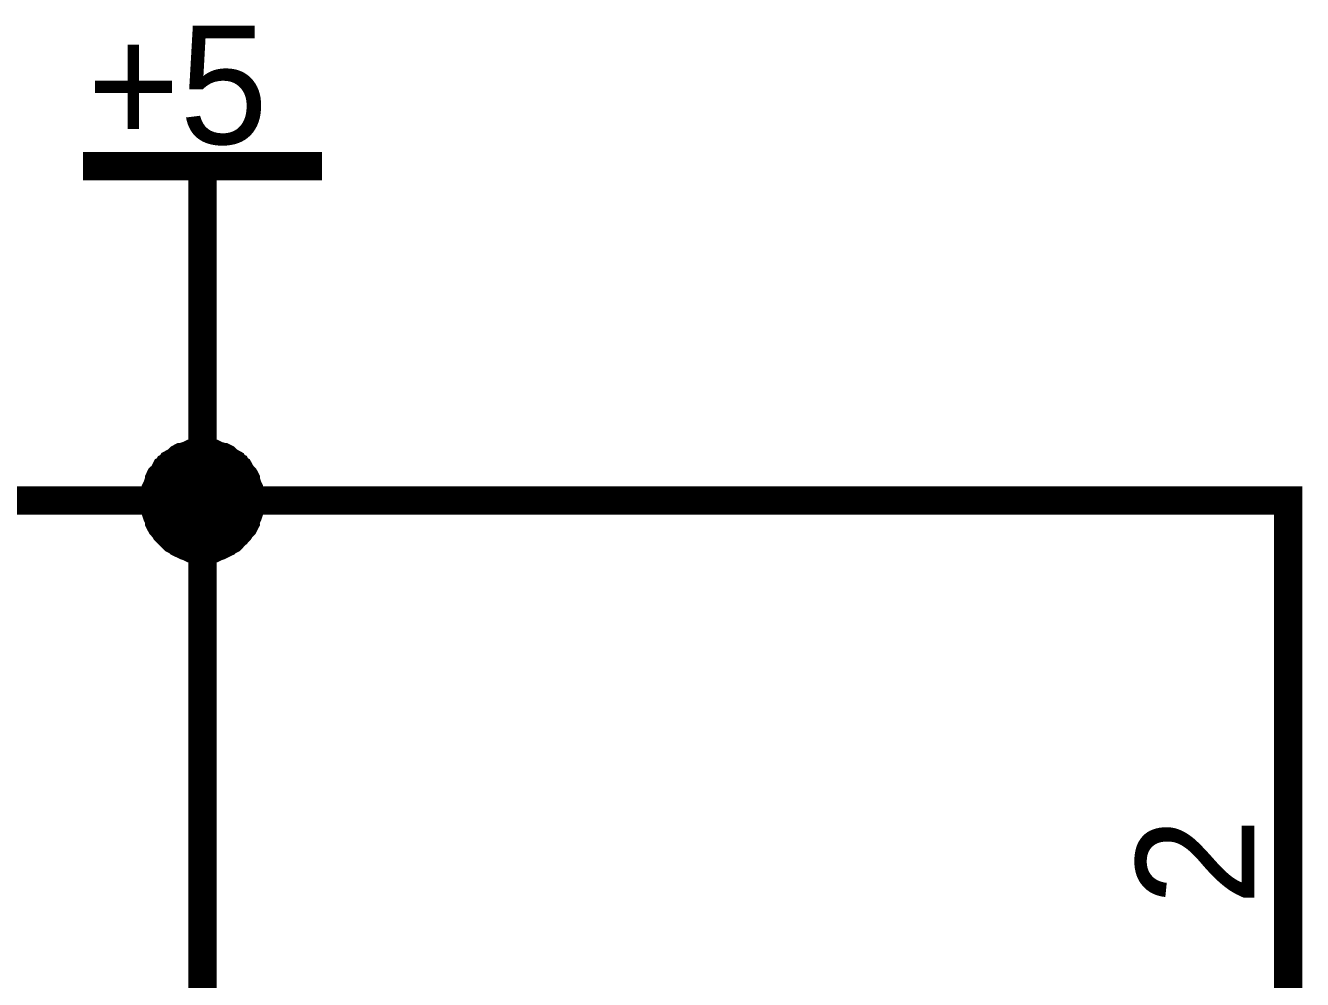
# Model space of a CAD drawing. Header units: millimetres. Extents: x 0 to 800, y 0 to 567.
# Drawn here: x 61.89 to 75.41, y 483.75 to 493.85 of the extents above; entities that cross this region are included whole.
import ezdxf

# ---------------------------------------------------------------- set-up
doc = ezdxf.new("R2010")
doc.units = ezdxf.units.MM
doc.layers.add('Sheet', color=255, linetype='Continuous')

msp = doc.modelspace()

# ---------------------------------------------------------------- linework, layer by layer
at = {"layer": 'Sheet'}
for points, const_width in [([(62.494, 492.358), (65.025, 492.358)], 0.3), ([(63.759, 489.816), (63.759, 492.358)], 0.3), ([(63.759, 489.816), (63.759, 488.819), (63.759, 476.814)], 0.3), ([(63.255, 488.819), (63.255, 488.842), (63.255, 488.875), (63.267, 488.898), (63.267, 488.92), (63.267, 488.943), (63.278, 488.965), (63.289, 488.999), (63.3, 489.021), (63.3, 489.043), (63.311, 489.066), (63.323, 489.077), (63.345, 489.099), (63.356, 489.122), (63.367, 489.144), (63.39, 489.155), (63.401, 489.178), (63.423, 489.189), (63.435, 489.211), (63.457, 489.223), (63.479, 489.234), (63.502, 489.256), (63.513, 489.267), (63.535, 489.279), (63.558, 489.279), (63.58, 489.29), (63.614, 489.301), (63.636, 489.312), (63.659, 489.312), (63.681, 489.312), (63.703, 489.323), (63.737, 489.323), (63.759, 489.323)], 0.3), ([(63.255, 488.819), (63.255, 488.842), (63.255, 488.875), (63.267, 488.898), (63.267, 488.92), (63.267, 488.943), (63.278, 488.965), (63.289, 488.999), (63.3, 489.021), (63.3, 489.043), (63.311, 489.066), (63.323, 489.077), (63.345, 489.099), (63.356, 489.122), (63.367, 489.144), (63.39, 489.155), (63.401, 489.178), (63.423, 489.189), (63.435, 489.211), (63.457, 489.223), (63.479, 489.234), (63.502, 489.256), (63.513, 489.267), (63.535, 489.279), (63.558, 489.279), (63.58, 489.29), (63.614, 489.301), (63.636, 489.312), (63.659, 489.312), (63.681, 489.312), (63.703, 489.323), (63.737, 489.323), (63.759, 489.323)], 0.3), ([(63.255, 488.819), (63.255, 488.842), (63.255, 488.875), (63.267, 488.898), (63.267, 488.92), (63.267, 488.943), (63.278, 488.965), (63.289, 488.999), (63.3, 489.021), (63.3, 489.043), (63.311, 489.066), (63.323, 489.077), (63.345, 489.099), (63.356, 489.122), (63.367, 489.144), (63.39, 489.155), (63.401, 489.178), (63.423, 489.189), (63.435, 489.211), (63.457, 489.223), (63.479, 489.234), (63.502, 489.256), (63.513, 489.267), (63.535, 489.279), (63.558, 489.279), (63.58, 489.29), (63.614, 489.301), (63.636, 489.312), (63.659, 489.312), (63.681, 489.312), (63.703, 489.323), (63.737, 489.323), (63.759, 489.323)], 0.3), ([(63.255, 488.819), (63.255, 488.842), (63.255, 488.875), (63.267, 488.898), (63.267, 488.92), (63.267, 488.943), (63.278, 488.965), (63.289, 488.999), (63.3, 489.021), (63.3, 489.043), (63.311, 489.066), (63.323, 489.077), (63.345, 489.099), (63.356, 489.122), (63.367, 489.144), (63.39, 489.155), (63.401, 489.178), (63.423, 489.189), (63.435, 489.211), (63.457, 489.223), (63.479, 489.234), (63.502, 489.256), (63.513, 489.267), (63.535, 489.279), (63.558, 489.279), (63.58, 489.29), (63.614, 489.301), (63.636, 489.312), (63.659, 489.312), (63.681, 489.312), (63.703, 489.323), (63.737, 489.323), (63.759, 489.323)], 0.3), ([(63.255, 488.819), (63.255, 488.842), (63.255, 488.875), (63.267, 488.898), (63.267, 488.92), (63.267, 488.943), (63.278, 488.965), (63.289, 488.999), (63.3, 489.021), (63.3, 489.043), (63.311, 489.066), (63.323, 489.077), (63.345, 489.099), (63.356, 489.122), (63.367, 489.144), (63.39, 489.155), (63.401, 489.178), (63.423, 489.189), (63.435, 489.211), (63.457, 489.223), (63.479, 489.234), (63.502, 489.256), (63.513, 489.267), (63.535, 489.279), (63.558, 489.279), (63.58, 489.29), (63.614, 489.301), (63.636, 489.312), (63.659, 489.312), (63.681, 489.312), (63.703, 489.323), (63.737, 489.323), (63.759, 489.323)], 0.3), ([(63.255, 488.819), (63.255, 488.842), (63.255, 488.875), (63.267, 488.898), (63.267, 488.92), (63.267, 488.943), (63.278, 488.965), (63.289, 488.999), (63.3, 489.021), (63.3, 489.043), (63.311, 489.066), (63.323, 489.077), (63.345, 489.099), (63.356, 489.122), (63.367, 489.144), (63.39, 489.155), (63.401, 489.178), (63.423, 489.189), (63.435, 489.211), (63.457, 489.223), (63.479, 489.234), (63.502, 489.256), (63.513, 489.267), (63.535, 489.279), (63.558, 489.279), (63.58, 489.29), (63.614, 489.301), (63.636, 489.312), (63.659, 489.312), (63.681, 489.312), (63.703, 489.323), (63.737, 489.323), (63.759, 489.323)], 0.3), ([(63.255, 488.819), (63.255, 488.842), (63.255, 488.875), (63.267, 488.898), (63.267, 488.92), (63.267, 488.943), (63.278, 488.965), (63.289, 488.999), (63.3, 489.021), (63.3, 489.043), (63.311, 489.066), (63.323, 489.077), (63.345, 489.099), (63.356, 489.122), (63.367, 489.144), (63.39, 489.155), (63.401, 489.178), (63.423, 489.189), (63.435, 489.211), (63.457, 489.223), (63.479, 489.234), (63.502, 489.256), (63.513, 489.267), (63.535, 489.279), (63.558, 489.279), (63.58, 489.29), (63.614, 489.301), (63.636, 489.312), (63.659, 489.312), (63.681, 489.312), (63.703, 489.323), (63.737, 489.323), (63.759, 489.323)], 0.0991), ([(63.255, 488.819), (63.255, 488.842), (63.255, 488.875), (63.267, 488.898), (63.267, 488.92), (63.267, 488.943), (63.278, 488.965), (63.289, 488.999), (63.3, 489.021), (63.3, 489.043), (63.311, 489.066), (63.323, 489.077), (63.345, 489.099), (63.356, 489.122), (63.367, 489.144), (63.39, 489.155), (63.401, 489.178), (63.423, 489.189), (63.435, 489.211), (63.457, 489.223), (63.479, 489.234), (63.502, 489.256), (63.513, 489.267), (63.535, 489.279), (63.558, 489.279), (63.58, 489.29), (63.614, 489.301), (63.636, 489.312), (63.659, 489.312), (63.681, 489.312), (63.703, 489.323), (63.737, 489.323), (63.759, 489.323)], 0.0991), ([(63.255, 488.819), (63.255, 488.842), (63.255, 488.875), (63.267, 488.898), (63.267, 488.92), (63.267, 488.943), (63.278, 488.965), (63.289, 488.999), (63.3, 489.021), (63.3, 489.043), (63.311, 489.066), (63.323, 489.077), (63.345, 489.099), (63.356, 489.122), (63.367, 489.144), (63.39, 489.155), (63.401, 489.178), (63.423, 489.189), (63.435, 489.211), (63.457, 489.223), (63.479, 489.234), (63.502, 489.256), (63.513, 489.267), (63.535, 489.279), (63.558, 489.279), (63.58, 489.29), (63.614, 489.301), (63.636, 489.312), (63.659, 489.312), (63.681, 489.312), (63.703, 489.323), (63.737, 489.323), (63.759, 489.323)], 0.0991), ([(63.255, 488.819), (63.255, 488.842), (63.255, 488.875), (63.267, 488.898), (63.267, 488.92), (63.267, 488.943), (63.278, 488.965), (63.289, 488.999), (63.3, 489.021), (63.3, 489.043), (63.311, 489.066), (63.323, 489.077), (63.345, 489.099), (63.356, 489.122), (63.367, 489.144), (63.39, 489.155), (63.401, 489.178), (63.423, 489.189), (63.435, 489.211), (63.457, 489.223), (63.479, 489.234), (63.502, 489.256), (63.513, 489.267), (63.535, 489.279), (63.558, 489.279), (63.58, 489.29), (63.614, 489.301), (63.636, 489.312), (63.659, 489.312), (63.681, 489.312), (63.703, 489.323), (63.737, 489.323), (63.759, 489.323)], 0.0991), ([(63.255, 488.819), (63.255, 488.842), (63.255, 488.875), (63.267, 488.898), (63.267, 488.92), (63.267, 488.943), (63.278, 488.965), (63.289, 488.999), (63.3, 489.021), (63.3, 489.043), (63.311, 489.066), (63.323, 489.077), (63.345, 489.099), (63.356, 489.122), (63.367, 489.144), (63.39, 489.155), (63.401, 489.178), (63.423, 489.189), (63.435, 489.211), (63.457, 489.223), (63.479, 489.234), (63.502, 489.256), (63.513, 489.267), (63.535, 489.279), (63.558, 489.279), (63.58, 489.29), (63.614, 489.301), (63.636, 489.312), (63.659, 489.312), (63.681, 489.312), (63.703, 489.323), (63.737, 489.323), (63.759, 489.323)], 0.0991), ([(63.255, 488.819), (63.255, 488.842), (63.255, 488.875), (63.267, 488.898), (63.267, 488.92), (63.267, 488.943), (63.278, 488.965), (63.289, 488.999), (63.3, 489.021), (63.3, 489.043), (63.311, 489.066), (63.323, 489.077), (63.345, 489.099), (63.356, 489.122), (63.367, 489.144), (63.39, 489.155), (63.401, 489.178), (63.423, 489.189), (63.435, 489.211), (63.457, 489.223), (63.479, 489.234), (63.502, 489.256), (63.513, 489.267), (63.535, 489.279), (63.558, 489.279), (63.58, 489.29), (63.614, 489.301), (63.636, 489.312), (63.659, 489.312), (63.681, 489.312), (63.703, 489.323), (63.737, 489.323), (63.759, 489.323)], 0.0991), ([(63.759, 489.323), (63.759, 489.323)], 0.3), ([(63.759, 489.323), (63.782, 489.323), (63.815, 489.323), (63.838, 489.312), (63.86, 489.312), (63.883, 489.312), (63.905, 489.301), (63.939, 489.29), (63.961, 489.279), (63.983, 489.279), (64.006, 489.267), (64.017, 489.256), (64.039, 489.234), (64.062, 489.223), (64.084, 489.211), (64.095, 489.189), (64.118, 489.178), (64.129, 489.155), (64.151, 489.144), (64.163, 489.122), (64.174, 489.099), (64.196, 489.077), (64.207, 489.066), (64.219, 489.043), (64.219, 489.021), (64.23, 488.999), (64.241, 488.965), (64.252, 488.943), (64.252, 488.92), (64.252, 488.898), (64.263, 488.875), (64.263, 488.842), (64.263, 488.819)], 0.3), ([(63.759, 489.323), (63.759, 489.323)], 0.3), ([(63.759, 489.323), (63.782, 489.323), (63.815, 489.323), (63.838, 489.312), (63.86, 489.312), (63.883, 489.312), (63.905, 489.301), (63.939, 489.29), (63.961, 489.279), (63.983, 489.279), (64.006, 489.267), (64.017, 489.256), (64.039, 489.234), (64.062, 489.223), (64.084, 489.211), (64.095, 489.189), (64.118, 489.178), (64.129, 489.155), (64.151, 489.144), (64.163, 489.122), (64.174, 489.099), (64.196, 489.077), (64.207, 489.066), (64.219, 489.043), (64.219, 489.021), (64.23, 488.999), (64.241, 488.965), (64.252, 488.943), (64.252, 488.92), (64.252, 488.898), (64.263, 488.875), (64.263, 488.842), (64.263, 488.819)], 0.3), ([(63.759, 489.323), (63.759, 489.323)], 0.3), ([(63.759, 489.323), (63.782, 489.323), (63.815, 489.323), (63.838, 489.312), (63.86, 489.312), (63.883, 489.312), (63.905, 489.301), (63.939, 489.29), (63.961, 489.279), (63.983, 489.279), (64.006, 489.267), (64.017, 489.256), (64.039, 489.234), (64.062, 489.223), (64.084, 489.211), (64.095, 489.189), (64.118, 489.178), (64.129, 489.155), (64.151, 489.144), (64.163, 489.122), (64.174, 489.099), (64.196, 489.077), (64.207, 489.066), (64.219, 489.043), (64.219, 489.021), (64.23, 488.999), (64.241, 488.965), (64.252, 488.943), (64.252, 488.92), (64.252, 488.898), (64.263, 488.875), (64.263, 488.842), (64.263, 488.819)], 0.3), ([(63.759, 489.323), (63.759, 489.323)], 0.3), ([(63.759, 489.323), (63.782, 489.323), (63.815, 489.323), (63.838, 489.312), (63.86, 489.312), (63.883, 489.312), (63.905, 489.301), (63.939, 489.29), (63.961, 489.279), (63.983, 489.279), (64.006, 489.267), (64.017, 489.256), (64.039, 489.234), (64.062, 489.223), (64.084, 489.211), (64.095, 489.189), (64.118, 489.178), (64.129, 489.155), (64.151, 489.144), (64.163, 489.122), (64.174, 489.099), (64.196, 489.077), (64.207, 489.066), (64.219, 489.043), (64.219, 489.021), (64.23, 488.999), (64.241, 488.965), (64.252, 488.943), (64.252, 488.92), (64.252, 488.898), (64.263, 488.875), (64.263, 488.842), (64.263, 488.819)], 0.3), ([(63.759, 489.323), (63.759, 489.323)], 0.3), ([(63.759, 489.323), (63.782, 489.323), (63.815, 489.323), (63.838, 489.312), (63.86, 489.312), (63.883, 489.312), (63.905, 489.301), (63.939, 489.29), (63.961, 489.279), (63.983, 489.279), (64.006, 489.267), (64.017, 489.256), (64.039, 489.234), (64.062, 489.223), (64.084, 489.211), (64.095, 489.189), (64.118, 489.178), (64.129, 489.155), (64.151, 489.144), (64.163, 489.122), (64.174, 489.099), (64.196, 489.077), (64.207, 489.066), (64.219, 489.043), (64.219, 489.021), (64.23, 488.999), (64.241, 488.965), (64.252, 488.943), (64.252, 488.92), (64.252, 488.898), (64.263, 488.875), (64.263, 488.842), (64.263, 488.819)], 0.3), ([(63.759, 489.323), (63.759, 489.323)], 0.3), ([(63.759, 489.323), (63.782, 489.323), (63.815, 489.323), (63.838, 489.312), (63.86, 489.312), (63.883, 489.312), (63.905, 489.301), (63.939, 489.29), (63.961, 489.279), (63.983, 489.279), (64.006, 489.267), (64.017, 489.256), (64.039, 489.234), (64.062, 489.223), (64.084, 489.211), (64.095, 489.189), (64.118, 489.178), (64.129, 489.155), (64.151, 489.144), (64.163, 489.122), (64.174, 489.099), (64.196, 489.077), (64.207, 489.066), (64.219, 489.043), (64.219, 489.021), (64.23, 488.999), (64.241, 488.965), (64.252, 488.943), (64.252, 488.92), (64.252, 488.898), (64.263, 488.875), (64.263, 488.842), (64.263, 488.819)], 0.3), ([(63.759, 489.323), (63.759, 489.323)], 0.0991), ([(63.759, 489.323), (63.782, 489.323), (63.815, 489.323), (63.838, 489.312), (63.86, 489.312), (63.883, 489.312), (63.905, 489.301), (63.939, 489.29), (63.961, 489.279), (63.983, 489.279), (64.006, 489.267), (64.017, 489.256), (64.039, 489.234), (64.062, 489.223), (64.084, 489.211), (64.095, 489.189), (64.118, 489.178), (64.129, 489.155), (64.151, 489.144), (64.163, 489.122), (64.174, 489.099), (64.196, 489.077), (64.207, 489.066), (64.219, 489.043), (64.219, 489.021), (64.23, 488.999), (64.241, 488.965), (64.252, 488.943), (64.252, 488.92), (64.252, 488.898), (64.263, 488.875), (64.263, 488.842), (64.263, 488.819)], 0.0991), ([(63.759, 489.323), (63.759, 489.323)], 0.0991), ([(63.759, 489.323), (63.782, 489.323), (63.815, 489.323), (63.838, 489.312), (63.86, 489.312), (63.883, 489.312), (63.905, 489.301), (63.939, 489.29), (63.961, 489.279), (63.983, 489.279), (64.006, 489.267), (64.017, 489.256), (64.039, 489.234), (64.062, 489.223), (64.084, 489.211), (64.095, 489.189), (64.118, 489.178), (64.129, 489.155), (64.151, 489.144), (64.163, 489.122), (64.174, 489.099), (64.196, 489.077), (64.207, 489.066), (64.219, 489.043), (64.219, 489.021), (64.23, 488.999), (64.241, 488.965), (64.252, 488.943), (64.252, 488.92), (64.252, 488.898), (64.263, 488.875), (64.263, 488.842), (64.263, 488.819)], 0.0991), ([(63.759, 489.323), (63.759, 489.323)], 0.0991), ([(63.759, 489.323), (63.782, 489.323), (63.815, 489.323), (63.838, 489.312), (63.86, 489.312), (63.883, 489.312), (63.905, 489.301), (63.939, 489.29), (63.961, 489.279), (63.983, 489.279), (64.006, 489.267), (64.017, 489.256), (64.039, 489.234), (64.062, 489.223), (64.084, 489.211), (64.095, 489.189), (64.118, 489.178), (64.129, 489.155), (64.151, 489.144), (64.163, 489.122), (64.174, 489.099), (64.196, 489.077), (64.207, 489.066), (64.219, 489.043), (64.219, 489.021), (64.23, 488.999), (64.241, 488.965), (64.252, 488.943), (64.252, 488.92), (64.252, 488.898), (64.263, 488.875), (64.263, 488.842), (64.263, 488.819)], 0.0991), ([(63.759, 489.323), (63.759, 489.323)], 0.0991), ([(63.759, 489.323), (63.782, 489.323), (63.815, 489.323), (63.838, 489.312), (63.86, 489.312), (63.883, 489.312), (63.905, 489.301), (63.939, 489.29), (63.961, 489.279), (63.983, 489.279), (64.006, 489.267), (64.017, 489.256), (64.039, 489.234), (64.062, 489.223), (64.084, 489.211), (64.095, 489.189), (64.118, 489.178), (64.129, 489.155), (64.151, 489.144), (64.163, 489.122), (64.174, 489.099), (64.196, 489.077), (64.207, 489.066), (64.219, 489.043), (64.219, 489.021), (64.23, 488.999), (64.241, 488.965), (64.252, 488.943), (64.252, 488.92), (64.252, 488.898), (64.263, 488.875), (64.263, 488.842), (64.263, 488.819)], 0.0991), ([(63.759, 489.323), (63.759, 489.323)], 0.0991), ([(63.759, 489.323), (63.782, 489.323), (63.815, 489.323), (63.838, 489.312), (63.86, 489.312), (63.883, 489.312), (63.905, 489.301), (63.939, 489.29), (63.961, 489.279), (63.983, 489.279), (64.006, 489.267), (64.017, 489.256), (64.039, 489.234), (64.062, 489.223), (64.084, 489.211), (64.095, 489.189), (64.118, 489.178), (64.129, 489.155), (64.151, 489.144), (64.163, 489.122), (64.174, 489.099), (64.196, 489.077), (64.207, 489.066), (64.219, 489.043), (64.219, 489.021), (64.23, 488.999), (64.241, 488.965), (64.252, 488.943), (64.252, 488.92), (64.252, 488.898), (64.263, 488.875), (64.263, 488.842), (64.263, 488.819)], 0.0991), ([(63.759, 489.323), (63.759, 489.323)], 0.0991), ([(63.759, 489.323), (63.782, 489.323), (63.815, 489.323), (63.838, 489.312), (63.86, 489.312), (63.883, 489.312), (63.905, 489.301), (63.939, 489.29), (63.961, 489.279), (63.983, 489.279), (64.006, 489.267), (64.017, 489.256), (64.039, 489.234), (64.062, 489.223), (64.084, 489.211), (64.095, 489.189), (64.118, 489.178), (64.129, 489.155), (64.151, 489.144), (64.163, 489.122), (64.174, 489.099), (64.196, 489.077), (64.207, 489.066), (64.219, 489.043), (64.219, 489.021), (64.23, 488.999), (64.241, 488.965), (64.252, 488.943), (64.252, 488.92), (64.252, 488.898), (64.263, 488.875), (64.263, 488.842), (64.263, 488.819)], 0.0991), ([(63.759, 488.819), (21.346, 488.819), (21.346, 485.381)], 0.3), ([(63.759, 488.304), (63.737, 488.304), (63.703, 488.304), (63.681, 488.316), (63.659, 488.316), (63.636, 488.316), (63.614, 488.327), (63.58, 488.338), (63.558, 488.349), (63.535, 488.36), (63.513, 488.371), (63.502, 488.383), (63.479, 488.394), (63.457, 488.405), (63.435, 488.427), (63.423, 488.439), (63.401, 488.461), (63.39, 488.472), (63.367, 488.495), (63.356, 488.517), (63.345, 488.528), (63.323, 488.551), (63.311, 488.573), (63.3, 488.595), (63.3, 488.618), (63.289, 488.64), (63.278, 488.663), (63.267, 488.696), (63.267, 488.719), (63.267, 488.741), (63.255, 488.763), (63.255, 488.797), (63.255, 488.819)], 0.3), ([(63.255, 488.819), (63.255, 488.819)], 0.3), ([(63.759, 488.304), (63.737, 488.304), (63.703, 488.304), (63.681, 488.316), (63.659, 488.316), (63.636, 488.316), (63.614, 488.327), (63.58, 488.338), (63.558, 488.349), (63.535, 488.36), (63.513, 488.371), (63.502, 488.383), (63.479, 488.394), (63.457, 488.405), (63.435, 488.427), (63.423, 488.439), (63.401, 488.461), (63.39, 488.472), (63.367, 488.495), (63.356, 488.517), (63.345, 488.528), (63.323, 488.551), (63.311, 488.573), (63.3, 488.595), (63.3, 488.618), (63.289, 488.64), (63.278, 488.663), (63.267, 488.696), (63.267, 488.719), (63.267, 488.741), (63.255, 488.763), (63.255, 488.797), (63.255, 488.819)], 0.3), ([(63.255, 488.819), (63.255, 488.819)], 0.3), ([(63.759, 488.304), (63.737, 488.304), (63.703, 488.304), (63.681, 488.316), (63.659, 488.316), (63.636, 488.316), (63.614, 488.327), (63.58, 488.338), (63.558, 488.349), (63.535, 488.36), (63.513, 488.371), (63.502, 488.383), (63.479, 488.394), (63.457, 488.405), (63.435, 488.427), (63.423, 488.439), (63.401, 488.461), (63.39, 488.472), (63.367, 488.495), (63.356, 488.517), (63.345, 488.528), (63.323, 488.551), (63.311, 488.573), (63.3, 488.595), (63.3, 488.618), (63.289, 488.64), (63.278, 488.663), (63.267, 488.696), (63.267, 488.719), (63.267, 488.741), (63.255, 488.763), (63.255, 488.797), (63.255, 488.819)], 0.3), ([(63.255, 488.819), (63.255, 488.819)], 0.3), ([(63.759, 488.304), (63.737, 488.304), (63.703, 488.304), (63.681, 488.316), (63.659, 488.316), (63.636, 488.316), (63.614, 488.327), (63.58, 488.338), (63.558, 488.349), (63.535, 488.36), (63.513, 488.371), (63.502, 488.383), (63.479, 488.394), (63.457, 488.405), (63.435, 488.427), (63.423, 488.439), (63.401, 488.461), (63.39, 488.472), (63.367, 488.495), (63.356, 488.517), (63.345, 488.528), (63.323, 488.551), (63.311, 488.573), (63.3, 488.595), (63.3, 488.618), (63.289, 488.64), (63.278, 488.663), (63.267, 488.696), (63.267, 488.719), (63.267, 488.741), (63.255, 488.763), (63.255, 488.797), (63.255, 488.819)], 0.3), ([(63.255, 488.819), (63.255, 488.819)], 0.3), ([(63.759, 488.304), (63.737, 488.304), (63.703, 488.304), (63.681, 488.316), (63.659, 488.316), (63.636, 488.316), (63.614, 488.327), (63.58, 488.338), (63.558, 488.349), (63.535, 488.36), (63.513, 488.371), (63.502, 488.383), (63.479, 488.394), (63.457, 488.405), (63.435, 488.427), (63.423, 488.439), (63.401, 488.461), (63.39, 488.472), (63.367, 488.495), (63.356, 488.517), (63.345, 488.528), (63.323, 488.551), (63.311, 488.573), (63.3, 488.595), (63.3, 488.618), (63.289, 488.64), (63.278, 488.663), (63.267, 488.696), (63.267, 488.719), (63.267, 488.741), (63.255, 488.763), (63.255, 488.797), (63.255, 488.819)], 0.3), ([(63.255, 488.819), (63.255, 488.819)], 0.3), ([(63.759, 488.304), (63.737, 488.304), (63.703, 488.304), (63.681, 488.316), (63.659, 488.316), (63.636, 488.316), (63.614, 488.327), (63.58, 488.338), (63.558, 488.349), (63.535, 488.36), (63.513, 488.371), (63.502, 488.383), (63.479, 488.394), (63.457, 488.405), (63.435, 488.427), (63.423, 488.439), (63.401, 488.461), (63.39, 488.472), (63.367, 488.495), (63.356, 488.517), (63.345, 488.528), (63.323, 488.551), (63.311, 488.573), (63.3, 488.595), (63.3, 488.618), (63.289, 488.64), (63.278, 488.663), (63.267, 488.696), (63.267, 488.719), (63.267, 488.741), (63.255, 488.763), (63.255, 488.797), (63.255, 488.819)], 0.3), ([(63.255, 488.819), (63.255, 488.819)], 0.3), ([(64.263, 488.819), (64.263, 488.797), (64.263, 488.763), (64.252, 488.741), (64.252, 488.719), (64.252, 488.696), (64.241, 488.663), (64.23, 488.64), (64.219, 488.618), (64.219, 488.595), (64.207, 488.573), (64.196, 488.551), (64.174, 488.528), (64.163, 488.517), (64.151, 488.495), (64.129, 488.472), (64.118, 488.461), (64.095, 488.439), (64.084, 488.427), (64.062, 488.405), (64.039, 488.394), (64.017, 488.383), (64.006, 488.371), (63.983, 488.36), (63.961, 488.349), (63.939, 488.338), (63.905, 488.327), (63.883, 488.316), (63.86, 488.316), (63.838, 488.316), (63.815, 488.304), (63.782, 488.304), (63.759, 488.304)], 0.3), ([(75.261, 487.599), (75.261, 488.819), (63.759, 488.819)], 0.3), ([(64.263, 488.819), (64.263, 488.797), (64.263, 488.763), (64.252, 488.741), (64.252, 488.719), (64.252, 488.696), (64.241, 488.663), (64.23, 488.64), (64.219, 488.618), (64.219, 488.595), (64.207, 488.573), (64.196, 488.551), (64.174, 488.528), (64.163, 488.517), (64.151, 488.495), (64.129, 488.472), (64.118, 488.461), (64.095, 488.439), (64.084, 488.427), (64.062, 488.405), (64.039, 488.394), (64.017, 488.383), (64.006, 488.371), (63.983, 488.36), (63.961, 488.349), (63.939, 488.338), (63.905, 488.327), (63.883, 488.316), (63.86, 488.316), (63.838, 488.316), (63.815, 488.304), (63.782, 488.304), (63.759, 488.304)], 0.3), ([(64.263, 488.819), (64.263, 488.797), (64.263, 488.763), (64.252, 488.741), (64.252, 488.719), (64.252, 488.696), (64.241, 488.663), (64.23, 488.64), (64.219, 488.618), (64.219, 488.595), (64.207, 488.573), (64.196, 488.551), (64.174, 488.528), (64.163, 488.517), (64.151, 488.495), (64.129, 488.472), (64.118, 488.461), (64.095, 488.439), (64.084, 488.427), (64.062, 488.405), (64.039, 488.394), (64.017, 488.383), (64.006, 488.371), (63.983, 488.36), (63.961, 488.349), (63.939, 488.338), (63.905, 488.327), (63.883, 488.316), (63.86, 488.316), (63.838, 488.316), (63.815, 488.304), (63.782, 488.304), (63.759, 488.304)], 0.3), ([(64.263, 488.819), (64.263, 488.797), (64.263, 488.763), (64.252, 488.741), (64.252, 488.719), (64.252, 488.696), (64.241, 488.663), (64.23, 488.64), (64.219, 488.618), (64.219, 488.595), (64.207, 488.573), (64.196, 488.551), (64.174, 488.528), (64.163, 488.517), (64.151, 488.495), (64.129, 488.472), (64.118, 488.461), (64.095, 488.439), (64.084, 488.427), (64.062, 488.405), (64.039, 488.394), (64.017, 488.383), (64.006, 488.371), (63.983, 488.36), (63.961, 488.349), (63.939, 488.338), (63.905, 488.327), (63.883, 488.316), (63.86, 488.316), (63.838, 488.316), (63.815, 488.304), (63.782, 488.304), (63.759, 488.304)], 0.3), ([(64.263, 488.819), (64.263, 488.797), (64.263, 488.763), (64.252, 488.741), (64.252, 488.719), (64.252, 488.696), (64.241, 488.663), (64.23, 488.64), (64.219, 488.618), (64.219, 488.595), (64.207, 488.573), (64.196, 488.551), (64.174, 488.528), (64.163, 488.517), (64.151, 488.495), (64.129, 488.472), (64.118, 488.461), (64.095, 488.439), (64.084, 488.427), (64.062, 488.405), (64.039, 488.394), (64.017, 488.383), (64.006, 488.371), (63.983, 488.36), (63.961, 488.349), (63.939, 488.338), (63.905, 488.327), (63.883, 488.316), (63.86, 488.316), (63.838, 488.316), (63.815, 488.304), (63.782, 488.304), (63.759, 488.304)], 0.3), ([(64.263, 488.819), (64.263, 488.797), (64.263, 488.763), (64.252, 488.741), (64.252, 488.719), (64.252, 488.696), (64.241, 488.663), (64.23, 488.64), (64.219, 488.618), (64.219, 488.595), (64.207, 488.573), (64.196, 488.551), (64.174, 488.528), (64.163, 488.517), (64.151, 488.495), (64.129, 488.472), (64.118, 488.461), (64.095, 488.439), (64.084, 488.427), (64.062, 488.405), (64.039, 488.394), (64.017, 488.383), (64.006, 488.371), (63.983, 488.36), (63.961, 488.349), (63.939, 488.338), (63.905, 488.327), (63.883, 488.316), (63.86, 488.316), (63.838, 488.316), (63.815, 488.304), (63.782, 488.304), (63.759, 488.304)], 0.3), ([(64.263, 488.819), (64.263, 488.819), (64.263, 488.819), (64.263, 488.819), (64.263, 488.819), (64.263, 488.819), (64.263, 488.819), (64.263, 488.819), (64.263, 488.819), (64.263, 488.819), (64.263, 488.819), (64.263, 488.819), (64.263, 488.819), (64.263, 488.819), (64.263, 488.819), (64.263, 488.819), (64.263, 488.819), (64.263, 488.819), (64.263, 488.819), (64.263, 488.819), (64.263, 488.819), (64.263, 488.819), (64.263, 488.819), (64.263, 488.819), (64.263, 488.819), (64.263, 488.819), (64.263, 488.819), (64.263, 488.819), (64.263, 488.819), (64.263, 488.819), (64.263, 488.819), (64.263, 488.819), (64.263, 488.819)], 0.3), ([(64.263, 488.819), (64.263, 488.819)], 0.3), ([(64.263, 488.819), (64.263, 488.819), (64.263, 488.819), (64.263, 488.819), (64.263, 488.819), (64.263, 488.819), (64.263, 488.819), (64.263, 488.819), (64.263, 488.819), (64.263, 488.819), (64.263, 488.819), (64.263, 488.819), (64.263, 488.819), (64.263, 488.819), (64.263, 488.819), (64.263, 488.819), (64.263, 488.819), (64.263, 488.819), (64.263, 488.819), (64.263, 488.819), (64.263, 488.819), (64.263, 488.819), (64.263, 488.819), (64.263, 488.819), (64.263, 488.819), (64.263, 488.819), (64.263, 488.819), (64.263, 488.819), (64.263, 488.819), (64.263, 488.819), (64.263, 488.819), (64.263, 488.819), (64.263, 488.819)], 0.3), ([(64.263, 488.819), (64.263, 488.819)], 0.3), ([(64.263, 488.819), (64.263, 488.819), (64.263, 488.819), (64.263, 488.819), (64.263, 488.819), (64.263, 488.819), (64.263, 488.819), (64.263, 488.819), (64.263, 488.819), (64.263, 488.819), (64.263, 488.819), (64.263, 488.819), (64.263, 488.819), (64.263, 488.819), (64.263, 488.819), (64.263, 488.819), (64.263, 488.819), (64.263, 488.819), (64.263, 488.819), (64.263, 488.819), (64.263, 488.819), (64.263, 488.819), (64.263, 488.819), (64.263, 488.819), (64.263, 488.819), (64.263, 488.819), (64.263, 488.819), (64.263, 488.819), (64.263, 488.819), (64.263, 488.819), (64.263, 488.819), (64.263, 488.819), (64.263, 488.819)], 0.3), ([(64.263, 488.819), (64.263, 488.819)], 0.3), ([(64.263, 488.819), (64.263, 488.819), (64.263, 488.819), (64.263, 488.819), (64.263, 488.819), (64.263, 488.819), (64.263, 488.819), (64.263, 488.819), (64.263, 488.819), (64.263, 488.819), (64.263, 488.819), (64.263, 488.819), (64.263, 488.819), (64.263, 488.819), (64.263, 488.819), (64.263, 488.819), (64.263, 488.819), (64.263, 488.819), (64.263, 488.819), (64.263, 488.819), (64.263, 488.819), (64.263, 488.819), (64.263, 488.819), (64.263, 488.819), (64.263, 488.819), (64.263, 488.819), (64.263, 488.819), (64.263, 488.819), (64.263, 488.819), (64.263, 488.819), (64.263, 488.819), (64.263, 488.819), (64.263, 488.819)], 0.3), ([(64.263, 488.819), (64.263, 488.819)], 0.3), ([(64.263, 488.819), (64.263, 488.819), (64.263, 488.819), (64.263, 488.819), (64.263, 488.819), (64.263, 488.819), (64.263, 488.819), (64.263, 488.819), (64.263, 488.819), (64.263, 488.819), (64.263, 488.819), (64.263, 488.819), (64.263, 488.819), (64.263, 488.819), (64.263, 488.819), (64.263, 488.819), (64.263, 488.819), (64.263, 488.819), (64.263, 488.819), (64.263, 488.819), (64.263, 488.819), (64.263, 488.819), (64.263, 488.819), (64.263, 488.819), (64.263, 488.819), (64.263, 488.819), (64.263, 488.819), (64.263, 488.819), (64.263, 488.819), (64.263, 488.819), (64.263, 488.819), (64.263, 488.819), (64.263, 488.819)], 0.3), ([(64.263, 488.819), (64.263, 488.819)], 0.3), ([(64.263, 488.819), (64.263, 488.819), (64.263, 488.819), (64.263, 488.819), (64.263, 488.819), (64.263, 488.819), (64.263, 488.819), (64.263, 488.819), (64.263, 488.819), (64.263, 488.819), (64.263, 488.819), (64.263, 488.819), (64.263, 488.819), (64.263, 488.819), (64.263, 488.819), (64.263, 488.819), (64.263, 488.819), (64.263, 488.819), (64.263, 488.819), (64.263, 488.819), (64.263, 488.819), (64.263, 488.819), (64.263, 488.819), (64.263, 488.819), (64.263, 488.819), (64.263, 488.819), (64.263, 488.819), (64.263, 488.819), (64.263, 488.819), (64.263, 488.819), (64.263, 488.819), (64.263, 488.819), (64.263, 488.819)], 0.3), ([(64.263, 488.819), (64.263, 488.819)], 0.3), ([(63.759, 488.304), (63.737, 488.304), (63.703, 488.304), (63.681, 488.316), (63.659, 488.316), (63.636, 488.316), (63.614, 488.327), (63.58, 488.338), (63.558, 488.349), (63.535, 488.36), (63.513, 488.371), (63.502, 488.383), (63.479, 488.394), (63.457, 488.405), (63.435, 488.427), (63.423, 488.439), (63.401, 488.461), (63.39, 488.472), (63.367, 488.495), (63.356, 488.517), (63.345, 488.528), (63.323, 488.551), (63.311, 488.573), (63.3, 488.595), (63.3, 488.618), (63.289, 488.64), (63.278, 488.663), (63.267, 488.696), (63.267, 488.719), (63.267, 488.741), (63.255, 488.763), (63.255, 488.797), (63.255, 488.819)], 0.0991), ([(63.255, 488.819), (63.255, 488.819)], 0.0991), ([(63.759, 488.304), (63.737, 488.304), (63.703, 488.304), (63.681, 488.316), (63.659, 488.316), (63.636, 488.316), (63.614, 488.327), (63.58, 488.338), (63.558, 488.349), (63.535, 488.36), (63.513, 488.371), (63.502, 488.383), (63.479, 488.394), (63.457, 488.405), (63.435, 488.427), (63.423, 488.439), (63.401, 488.461), (63.39, 488.472), (63.367, 488.495), (63.356, 488.517), (63.345, 488.528), (63.323, 488.551), (63.311, 488.573), (63.3, 488.595), (63.3, 488.618), (63.289, 488.64), (63.278, 488.663), (63.267, 488.696), (63.267, 488.719), (63.267, 488.741), (63.255, 488.763), (63.255, 488.797), (63.255, 488.819)], 0.0991), ([(63.255, 488.819), (63.255, 488.819)], 0.0991), ([(63.759, 488.304), (63.737, 488.304), (63.703, 488.304), (63.681, 488.316), (63.659, 488.316), (63.636, 488.316), (63.614, 488.327), (63.58, 488.338), (63.558, 488.349), (63.535, 488.36), (63.513, 488.371), (63.502, 488.383), (63.479, 488.394), (63.457, 488.405), (63.435, 488.427), (63.423, 488.439), (63.401, 488.461), (63.39, 488.472), (63.367, 488.495), (63.356, 488.517), (63.345, 488.528), (63.323, 488.551), (63.311, 488.573), (63.3, 488.595), (63.3, 488.618), (63.289, 488.64), (63.278, 488.663), (63.267, 488.696), (63.267, 488.719), (63.267, 488.741), (63.255, 488.763), (63.255, 488.797), (63.255, 488.819)], 0.0991), ([(63.255, 488.819), (63.255, 488.819)], 0.0991), ([(63.759, 488.304), (63.737, 488.304), (63.703, 488.304), (63.681, 488.316), (63.659, 488.316), (63.636, 488.316), (63.614, 488.327), (63.58, 488.338), (63.558, 488.349), (63.535, 488.36), (63.513, 488.371), (63.502, 488.383), (63.479, 488.394), (63.457, 488.405), (63.435, 488.427), (63.423, 488.439), (63.401, 488.461), (63.39, 488.472), (63.367, 488.495), (63.356, 488.517), (63.345, 488.528), (63.323, 488.551), (63.311, 488.573), (63.3, 488.595), (63.3, 488.618), (63.289, 488.64), (63.278, 488.663), (63.267, 488.696), (63.267, 488.719), (63.267, 488.741), (63.255, 488.763), (63.255, 488.797), (63.255, 488.819)], 0.0991), ([(63.255, 488.819), (63.255, 488.819)], 0.0991), ([(63.759, 488.304), (63.737, 488.304), (63.703, 488.304), (63.681, 488.316), (63.659, 488.316), (63.636, 488.316), (63.614, 488.327), (63.58, 488.338), (63.558, 488.349), (63.535, 488.36), (63.513, 488.371), (63.502, 488.383), (63.479, 488.394), (63.457, 488.405), (63.435, 488.427), (63.423, 488.439), (63.401, 488.461), (63.39, 488.472), (63.367, 488.495), (63.356, 488.517), (63.345, 488.528), (63.323, 488.551), (63.311, 488.573), (63.3, 488.595), (63.3, 488.618), (63.289, 488.64), (63.278, 488.663), (63.267, 488.696), (63.267, 488.719), (63.267, 488.741), (63.255, 488.763), (63.255, 488.797), (63.255, 488.819)], 0.0991), ([(63.255, 488.819), (63.255, 488.819)], 0.0991), ([(63.759, 488.304), (63.737, 488.304), (63.703, 488.304), (63.681, 488.316), (63.659, 488.316), (63.636, 488.316), (63.614, 488.327), (63.58, 488.338), (63.558, 488.349), (63.535, 488.36), (63.513, 488.371), (63.502, 488.383), (63.479, 488.394), (63.457, 488.405), (63.435, 488.427), (63.423, 488.439), (63.401, 488.461), (63.39, 488.472), (63.367, 488.495), (63.356, 488.517), (63.345, 488.528), (63.323, 488.551), (63.311, 488.573), (63.3, 488.595), (63.3, 488.618), (63.289, 488.64), (63.278, 488.663), (63.267, 488.696), (63.267, 488.719), (63.267, 488.741), (63.255, 488.763), (63.255, 488.797), (63.255, 488.819)], 0.0991), ([(63.255, 488.819), (63.255, 488.819)], 0.0991), ([(64.263, 488.819), (64.263, 488.797), (64.263, 488.763), (64.252, 488.741), (64.252, 488.719), (64.252, 488.696), (64.241, 488.663), (64.23, 488.64), (64.219, 488.618), (64.219, 488.595), (64.207, 488.573), (64.196, 488.551), (64.174, 488.528), (64.163, 488.517), (64.151, 488.495), (64.129, 488.472), (64.118, 488.461), (64.095, 488.439), (64.084, 488.427), (64.062, 488.405), (64.039, 488.394), (64.017, 488.383), (64.006, 488.371), (63.983, 488.36), (63.961, 488.349), (63.939, 488.338), (63.905, 488.327), (63.883, 488.316), (63.86, 488.316), (63.838, 488.316), (63.815, 488.304), (63.782, 488.304), (63.759, 488.304)], 0.0991), ([(64.263, 488.819), (64.263, 488.797), (64.263, 488.763), (64.252, 488.741), (64.252, 488.719), (64.252, 488.696), (64.241, 488.663), (64.23, 488.64), (64.219, 488.618), (64.219, 488.595), (64.207, 488.573), (64.196, 488.551), (64.174, 488.528), (64.163, 488.517), (64.151, 488.495), (64.129, 488.472), (64.118, 488.461), (64.095, 488.439), (64.084, 488.427), (64.062, 488.405), (64.039, 488.394), (64.017, 488.383), (64.006, 488.371), (63.983, 488.36), (63.961, 488.349), (63.939, 488.338), (63.905, 488.327), (63.883, 488.316), (63.86, 488.316), (63.838, 488.316), (63.815, 488.304), (63.782, 488.304), (63.759, 488.304)], 0.0991), ([(64.263, 488.819), (64.263, 488.797), (64.263, 488.763), (64.252, 488.741), (64.252, 488.719), (64.252, 488.696), (64.241, 488.663), (64.23, 488.64), (64.219, 488.618), (64.219, 488.595), (64.207, 488.573), (64.196, 488.551), (64.174, 488.528), (64.163, 488.517), (64.151, 488.495), (64.129, 488.472), (64.118, 488.461), (64.095, 488.439), (64.084, 488.427), (64.062, 488.405), (64.039, 488.394), (64.017, 488.383), (64.006, 488.371), (63.983, 488.36), (63.961, 488.349), (63.939, 488.338), (63.905, 488.327), (63.883, 488.316), (63.86, 488.316), (63.838, 488.316), (63.815, 488.304), (63.782, 488.304), (63.759, 488.304)], 0.0991), ([(64.263, 488.819), (64.263, 488.797), (64.263, 488.763), (64.252, 488.741), (64.252, 488.719), (64.252, 488.696), (64.241, 488.663), (64.23, 488.64), (64.219, 488.618), (64.219, 488.595), (64.207, 488.573), (64.196, 488.551), (64.174, 488.528), (64.163, 488.517), (64.151, 488.495), (64.129, 488.472), (64.118, 488.461), (64.095, 488.439), (64.084, 488.427), (64.062, 488.405), (64.039, 488.394), (64.017, 488.383), (64.006, 488.371), (63.983, 488.36), (63.961, 488.349), (63.939, 488.338), (63.905, 488.327), (63.883, 488.316), (63.86, 488.316), (63.838, 488.316), (63.815, 488.304), (63.782, 488.304), (63.759, 488.304)], 0.0991), ([(64.263, 488.819), (64.263, 488.797), (64.263, 488.763), (64.252, 488.741), (64.252, 488.719), (64.252, 488.696), (64.241, 488.663), (64.23, 488.64), (64.219, 488.618), (64.219, 488.595), (64.207, 488.573), (64.196, 488.551), (64.174, 488.528), (64.163, 488.517), (64.151, 488.495), (64.129, 488.472), (64.118, 488.461), (64.095, 488.439), (64.084, 488.427), (64.062, 488.405), (64.039, 488.394), (64.017, 488.383), (64.006, 488.371), (63.983, 488.36), (63.961, 488.349), (63.939, 488.338), (63.905, 488.327), (63.883, 488.316), (63.86, 488.316), (63.838, 488.316), (63.815, 488.304), (63.782, 488.304), (63.759, 488.304)], 0.0991), ([(64.263, 488.819), (64.263, 488.797), (64.263, 488.763), (64.252, 488.741), (64.252, 488.719), (64.252, 488.696), (64.241, 488.663), (64.23, 488.64), (64.219, 488.618), (64.219, 488.595), (64.207, 488.573), (64.196, 488.551), (64.174, 488.528), (64.163, 488.517), (64.151, 488.495), (64.129, 488.472), (64.118, 488.461), (64.095, 488.439), (64.084, 488.427), (64.062, 488.405), (64.039, 488.394), (64.017, 488.383), (64.006, 488.371), (63.983, 488.36), (63.961, 488.349), (63.939, 488.338), (63.905, 488.327), (63.883, 488.316), (63.86, 488.316), (63.838, 488.316), (63.815, 488.304), (63.782, 488.304), (63.759, 488.304)], 0.0991), ([(64.263, 488.819), (64.263, 488.819), (64.263, 488.819), (64.263, 488.819), (64.263, 488.819), (64.263, 488.819), (64.263, 488.819), (64.263, 488.819), (64.263, 488.819), (64.263, 488.819), (64.263, 488.819), (64.263, 488.819), (64.263, 488.819), (64.263, 488.819), (64.263, 488.819), (64.263, 488.819), (64.263, 488.819), (64.263, 488.819), (64.263, 488.819), (64.263, 488.819), (64.263, 488.819), (64.263, 488.819), (64.263, 488.819), (64.263, 488.819), (64.263, 488.819), (64.263, 488.819), (64.263, 488.819), (64.263, 488.819), (64.263, 488.819), (64.263, 488.819), (64.263, 488.819), (64.263, 488.819), (64.263, 488.819)], 0.0991), ([(64.263, 488.819), (64.263, 488.819)], 0.0991), ([(64.263, 488.819), (64.263, 488.819), (64.263, 488.819), (64.263, 488.819), (64.263, 488.819), (64.263, 488.819), (64.263, 488.819), (64.263, 488.819), (64.263, 488.819), (64.263, 488.819), (64.263, 488.819), (64.263, 488.819), (64.263, 488.819), (64.263, 488.819), (64.263, 488.819), (64.263, 488.819), (64.263, 488.819), (64.263, 488.819), (64.263, 488.819), (64.263, 488.819), (64.263, 488.819), (64.263, 488.819), (64.263, 488.819), (64.263, 488.819), (64.263, 488.819), (64.263, 488.819), (64.263, 488.819), (64.263, 488.819), (64.263, 488.819), (64.263, 488.819), (64.263, 488.819), (64.263, 488.819), (64.263, 488.819)], 0.0991), ([(64.263, 488.819), (64.263, 488.819)], 0.0991), ([(64.263, 488.819), (64.263, 488.819), (64.263, 488.819), (64.263, 488.819), (64.263, 488.819), (64.263, 488.819), (64.263, 488.819), (64.263, 488.819), (64.263, 488.819), (64.263, 488.819), (64.263, 488.819), (64.263, 488.819), (64.263, 488.819), (64.263, 488.819), (64.263, 488.819), (64.263, 488.819), (64.263, 488.819), (64.263, 488.819), (64.263, 488.819), (64.263, 488.819), (64.263, 488.819), (64.263, 488.819), (64.263, 488.819), (64.263, 488.819), (64.263, 488.819), (64.263, 488.819), (64.263, 488.819), (64.263, 488.819), (64.263, 488.819), (64.263, 488.819), (64.263, 488.819), (64.263, 488.819), (64.263, 488.819)], 0.0991), ([(64.263, 488.819), (64.263, 488.819)], 0.0991), ([(64.263, 488.819), (64.263, 488.819), (64.263, 488.819), (64.263, 488.819), (64.263, 488.819), (64.263, 488.819), (64.263, 488.819), (64.263, 488.819), (64.263, 488.819), (64.263, 488.819), (64.263, 488.819), (64.263, 488.819), (64.263, 488.819), (64.263, 488.819), (64.263, 488.819), (64.263, 488.819), (64.263, 488.819), (64.263, 488.819), (64.263, 488.819), (64.263, 488.819), (64.263, 488.819), (64.263, 488.819), (64.263, 488.819), (64.263, 488.819), (64.263, 488.819), (64.263, 488.819), (64.263, 488.819), (64.263, 488.819), (64.263, 488.819), (64.263, 488.819), (64.263, 488.819), (64.263, 488.819), (64.263, 488.819)], 0.0991), ([(64.263, 488.819), (64.263, 488.819)], 0.0991), ([(64.263, 488.819), (64.263, 488.819), (64.263, 488.819), (64.263, 488.819), (64.263, 488.819), (64.263, 488.819), (64.263, 488.819), (64.263, 488.819), (64.263, 488.819), (64.263, 488.819), (64.263, 488.819), (64.263, 488.819), (64.263, 488.819), (64.263, 488.819), (64.263, 488.819), (64.263, 488.819), (64.263, 488.819), (64.263, 488.819), (64.263, 488.819), (64.263, 488.819), (64.263, 488.819), (64.263, 488.819), (64.263, 488.819), (64.263, 488.819), (64.263, 488.819), (64.263, 488.819), (64.263, 488.819), (64.263, 488.819), (64.263, 488.819), (64.263, 488.819), (64.263, 488.819), (64.263, 488.819), (64.263, 488.819)], 0.0991), ([(64.263, 488.819), (64.263, 488.819)], 0.0991), ([(64.263, 488.819), (64.263, 488.819), (64.263, 488.819), (64.263, 488.819), (64.263, 488.819), (64.263, 488.819), (64.263, 488.819), (64.263, 488.819), (64.263, 488.819), (64.263, 488.819), (64.263, 488.819), (64.263, 488.819), (64.263, 488.819), (64.263, 488.819), (64.263, 488.819), (64.263, 488.819), (64.263, 488.819), (64.263, 488.819), (64.263, 488.819), (64.263, 488.819), (64.263, 488.819), (64.263, 488.819), (64.263, 488.819), (64.263, 488.819), (64.263, 488.819), (64.263, 488.819), (64.263, 488.819), (64.263, 488.819), (64.263, 488.819), (64.263, 488.819), (64.263, 488.819), (64.263, 488.819), (64.263, 488.819)], 0.0991), ([(64.263, 488.819), (64.263, 488.819)], 0.0991), ([(75.261, 482.514), (75.261, 487.599)], 0.3)]:
    msp.add_lwpolyline(points, dxfattribs=dict(at, const_width=const_width))
at = {"layer": 'Sheet', "const_width": 0.508}
msp.add_lwpolyline([(63.5, 488.824, 1), (64.008, 488.824, 1)], format="xyb", close=True, dxfattribs=at)

# ---------------------------------------------------------------- texts
at = {"layer": 'Sheet'}
msp.add_text('+5', height=1.2543, dxfattribs=at).set_placement((62.539, 492.594))
msp.add_text('2', height=1.254, rotation=90, dxfattribs=at).set_placement((74.903, 484.53))

doc.saveas('drawing.dxf')
